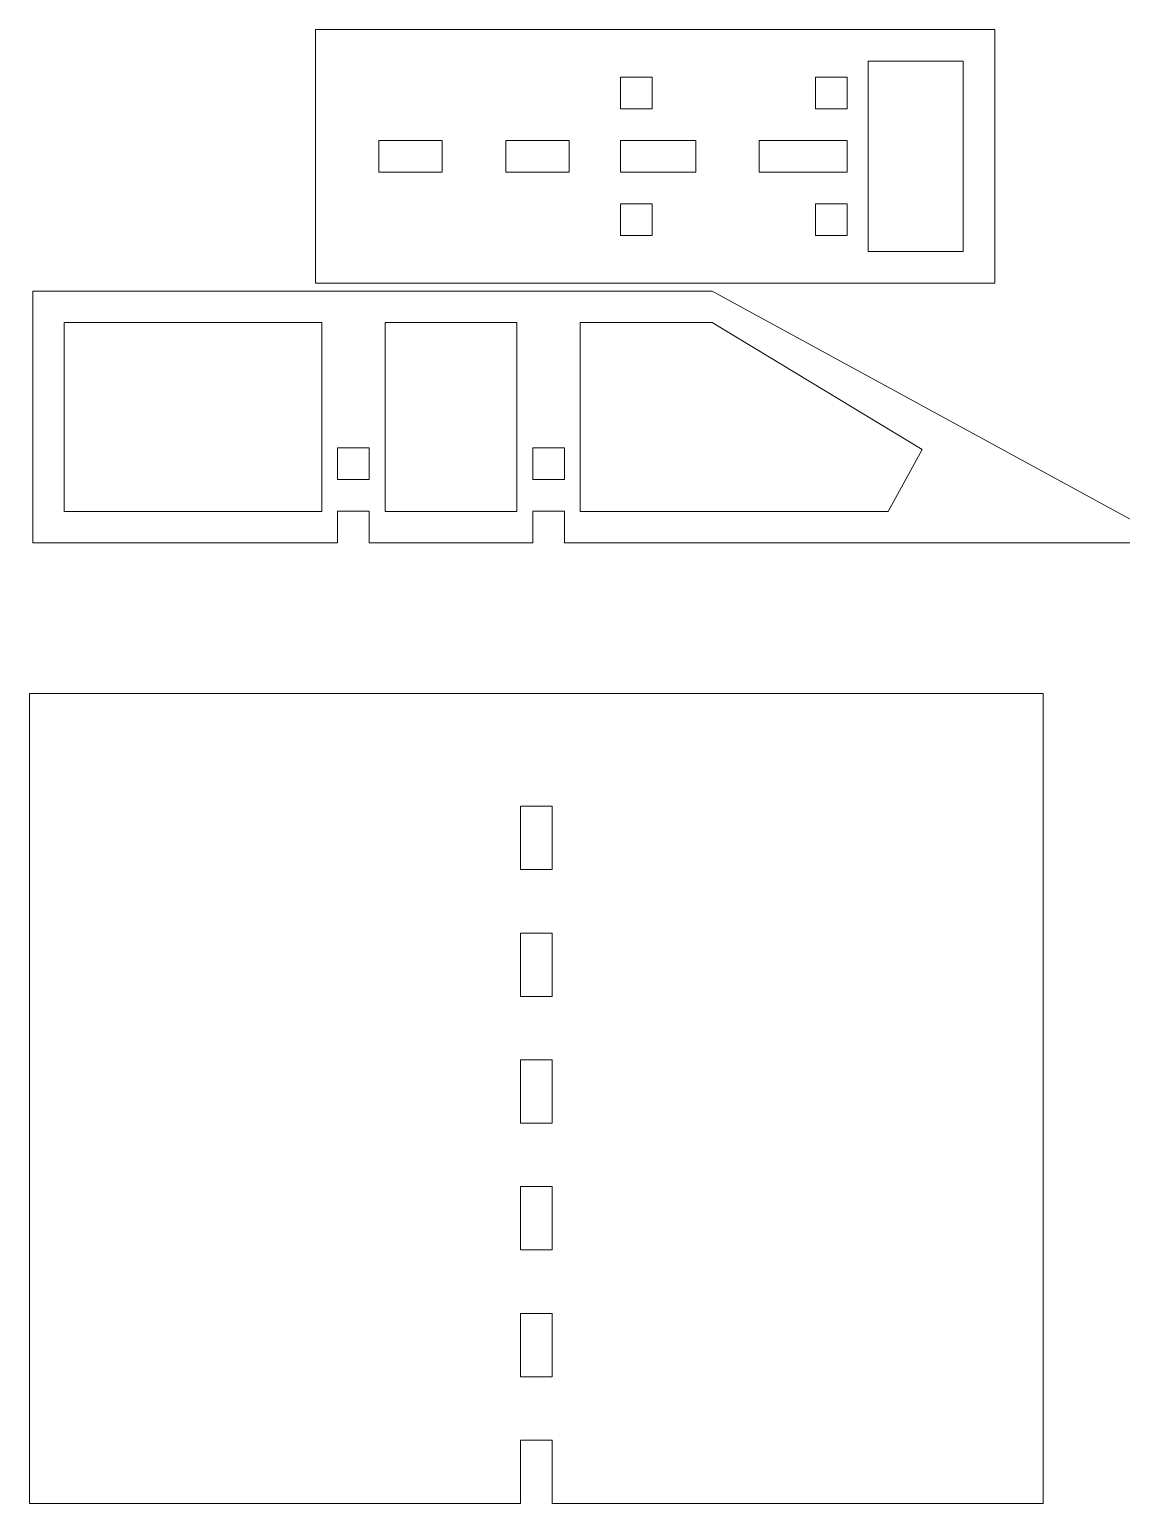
# Model space of a CAD drawing. Header units: millimetres. Extents: x -300 to 295, y -151 to 157.
# Drawn here: x -10.3 to 92.3, y 15.3 to 153.8 of the extents above; entities that cross this region are included whole.
import ezdxf

# ---------------------------------------------------------------- set-up
doc = ezdxf.new("R2010")
doc.units = ezdxf.units.MM
doc.header["$MEASUREMENT"] = 0
doc.layers.add('Capa 1', color=7, linetype='Continuous')

msp = doc.modelspace()

# ---------------------------------------------------------------- linework, layer by layer
at = {"layer": 'Capa 1', "lineweight": 18}
for points in [[(16.5738, 153.7777), (16.5738, 153.7777), (16.5738, 129.9652), (16.5738, 129.9652)], [(80.3912, 153.7777), (80.3912, 153.7777), (16.5738, 153.7777), (16.5738, 153.7777)], [(80.3912, 129.9652), (80.3912, 129.9652), (80.3912, 153.7777), (80.3912, 153.7777)], [(68.485, 150.8011), (68.485, 150.8011), (77.4147, 150.8011), (77.4147, 150.8011)], [(68.485, 132.9417), (68.485, 132.9417), (68.485, 150.8011), (68.485, 150.8011)], [(77.4147, 150.8011), (77.4147, 150.8011), (77.4147, 132.9417), (77.4147, 132.9417)], [(45.2083, 146.3363), (45.2083, 146.3363), (45.2083, 149.3128), (45.2083, 149.3128)], [(45.2083, 149.3128), (45.2083, 149.3128), (48.1848, 149.3128), (48.1848, 149.3128)], [(48.1848, 146.3363), (48.1848, 146.3363), (48.1848, 149.3128), (48.1848, 149.3128)], [(63.5439, 149.3128), (63.5439, 149.3128), (66.5205, 149.3128), (66.5205, 149.3128)], [(63.5439, 146.3363), (63.5439, 146.3363), (63.5439, 149.3128), (63.5439, 149.3128)], [(66.5205, 146.3363), (66.5205, 146.3363), (66.5205, 149.3128), (66.5205, 149.3128)], [(48.1848, 146.3363), (48.1848, 146.3363), (45.2083, 146.3363), (45.2083, 146.3363)], [(66.5205, 146.3363), (66.5205, 146.3363), (63.5439, 146.3363), (63.5439, 146.3363)], [(22.5269, 143.3597), (22.5269, 143.3597), (22.5269, 140.3832), (22.5269, 140.3832)], [(22.5269, 143.3597), (22.5269, 143.3597), (28.48, 143.3597), (28.48, 143.3597)], [(28.48, 140.3832), (28.48, 140.3832), (28.48, 143.3597), (28.48, 143.3597)], [(34.4331, 143.3597), (34.4331, 143.3597), (34.4331, 140.3832), (34.4331, 140.3832)], [(34.4331, 143.3597), (34.4331, 143.3597), (40.3863, 143.3597), (40.3863, 143.3597)], [(40.3863, 140.3832), (40.3863, 140.3832), (40.3863, 143.3597), (40.3863, 143.3597)], [(45.2083, 140.3832), (45.2083, 140.3832), (45.2083, 143.3597), (45.2083, 143.3597)], [(52.2925, 143.3597), (52.2925, 143.3597), (45.2083, 143.3597), (45.2083, 143.3597)], [(52.2925, 140.3832), (52.2925, 140.3832), (52.2925, 143.3597), (52.2925, 143.3597)], [(66.5205, 143.3597), (66.5205, 143.3597), (58.2456, 143.3597), (58.2456, 143.3597)], [(58.2456, 143.3597), (58.2456, 143.3597), (58.2456, 140.3832), (58.2456, 140.3832)], [(66.5205, 140.3832), (66.5205, 140.3832), (66.5205, 143.3597), (66.5205, 143.3597)], [(22.5269, 140.3832), (22.5269, 140.3832), (28.48, 140.3832), (28.48, 140.3832)], [(34.4331, 140.3832), (34.4331, 140.3832), (40.3863, 140.3832), (40.3863, 140.3832)], [(52.2925, 140.3832), (52.2925, 140.3832), (45.2083, 140.3832), (45.2083, 140.3832)], [(66.5205, 140.3832), (66.5205, 140.3832), (58.2456, 140.3832), (58.2456, 140.3832)], [(48.1848, 137.4066), (48.1848, 137.4066), (45.2083, 137.4066), (45.2083, 137.4066)], [(45.2083, 134.43), (45.2083, 134.43), (45.2083, 137.4066), (45.2083, 137.4066)], [(48.1848, 134.43), (48.1848, 134.43), (48.1848, 137.4066), (48.1848, 137.4066)], [(66.5205, 137.4066), (66.5205, 137.4066), (63.5439, 137.4066), (63.5439, 137.4066)], [(63.5439, 134.43), (63.5439, 134.43), (63.5439, 137.4066), (63.5439, 137.4066)], [(66.5205, 134.43), (66.5205, 134.43), (66.5205, 137.4066), (66.5205, 137.4066)], [(45.2083, 134.43), (45.2083, 134.43), (48.1848, 134.43), (48.1848, 134.43)], [(63.5439, 134.43), (63.5439, 134.43), (66.5205, 134.43), (66.5205, 134.43)], [(77.4147, 132.9417), (77.4147, 132.9417), (68.485, 132.9417), (68.485, 132.9417)], [(-9.9944, 129.1979), (-9.9944, 129.1979), (-9.9944, 105.5592), (-9.9944, 105.5592)], [(53.8231, 129.1979), (53.8231, 129.1979), (-9.9944, 129.1979), (-9.9944, 129.1979)], [(16.5738, 129.9652), (16.5738, 129.9652), (80.3912, 129.9652), (80.3912, 129.9652)], [(97.1621, 105.5592), (97.1621, 105.5592), (53.8231, 129.1979), (53.8231, 129.1979)], [(-7.0588, 108.4948), (-7.0588, 108.4948), (-7.0588, 126.2626), (-7.0588, 126.2626)], [(-7.0588, 126.2626), (-7.0588, 126.2626), (17.1519, 126.2626), (17.1519, 126.2626)], [(17.1519, 126.2626), (17.1519, 126.2626), (17.1519, 108.4948), (17.1519, 108.4948)], [(23.105, 108.4948), (23.105, 108.4948), (23.105, 126.2626), (23.105, 126.2626)], [(23.105, 126.2626), (23.105, 126.2626), (35.4878, 126.2626), (35.4878, 126.2626)], [(35.4878, 126.2626), (35.4878, 126.2626), (35.4878, 108.4948), (35.4878, 108.4948)], [(41.4409, 108.4948), (41.4409, 108.4948), (41.4409, 126.2626), (41.4409, 126.2626)], [(41.4409, 126.2626), (41.4409, 126.2626), (53.8231, 126.2626), (53.8231, 126.2626)], [(53.8231, 126.2626), (53.8231, 126.2626), (73.5499, 114.3304), (73.5499, 114.3304)], [(18.6401, 111.5123), (18.6401, 111.5123), (18.6401, 114.4889), (18.6401, 114.4889)], [(21.6167, 114.4889), (21.6167, 114.4889), (18.6401, 114.4889), (18.6401, 114.4889)], [(21.6167, 111.5123), (21.6167, 111.5123), (21.6167, 114.4889), (21.6167, 114.4889)], [(36.976, 111.5123), (36.976, 111.5123), (36.976, 114.4889), (36.976, 114.4889)], [(39.9526, 114.4889), (39.9526, 114.4889), (36.976, 114.4889), (36.976, 114.4889)], [(39.9526, 111.5123), (39.9526, 111.5123), (39.9526, 114.4889), (39.9526, 114.4889)], [(73.5499, 114.3304), (73.5499, 114.3304), (70.3667, 108.4948), (70.3667, 108.4948)], [(18.6401, 111.5123), (18.6401, 111.5123), (21.6167, 111.5123), (21.6167, 111.5123)], [(36.976, 111.5123), (36.976, 111.5123), (39.9526, 111.5123), (39.9526, 111.5123)], [(17.1519, 108.4948), (17.1519, 108.4948), (-7.0588, 108.4948), (-7.0588, 108.4948)], [(18.6401, 105.5592), (18.6401, 105.5592), (18.6401, 108.5358), (18.6401, 108.5358)], [(21.6167, 108.5358), (21.6167, 108.5358), (18.6401, 108.5358), (18.6401, 108.5358)], [(21.6167, 105.5592), (21.6167, 105.5592), (21.6167, 108.5358), (21.6167, 108.5358)], [(35.4878, 108.4948), (35.4878, 108.4948), (23.105, 108.4948), (23.105, 108.4948)], [(39.9526, 108.5358), (39.9526, 108.5358), (36.976, 108.5358), (36.976, 108.5358)], [(36.976, 105.5592), (36.976, 105.5592), (36.976, 108.5358), (36.976, 108.5358)], [(39.9526, 105.5592), (39.9526, 105.5592), (39.9526, 108.5358), (39.9526, 108.5358)], [(70.3667, 108.4948), (70.3667, 108.4948), (41.4409, 108.4948), (41.4409, 108.4948)], [(-9.9944, 105.5592), (-9.9944, 105.5592), (18.6401, 105.5592), (18.6401, 105.5592)], [(36.976, 105.5592), (36.976, 105.5592), (21.6167, 105.5592), (21.6167, 105.5592)], [(97.1621, 105.5592), (97.1621, 105.5592), (39.9526, 105.5592), (39.9526, 105.5592)], [(-10.3071, 91.4262), (-10.3071, 91.4262), (-10.3071, 15.345), (-10.3071, 15.345)], [(84.9429, 91.4262), (84.9429, 91.4262), (-10.3071, 91.4262), (-10.3071, 91.4262)], [(84.9429, 15.345), (84.9429, 15.345), (84.9429, 91.4262), (84.9429, 91.4262)], [(35.8296, 74.8763), (35.8296, 74.8763), (35.8296, 80.8294), (35.8296, 80.8294)], [(38.8062, 80.8294), (38.8062, 80.8294), (35.8296, 80.8294), (35.8296, 80.8294)], [(38.8062, 74.8763), (38.8062, 74.8763), (38.8062, 80.8294), (38.8062, 80.8294)], [(35.8296, 74.8763), (35.8296, 74.8763), (38.8062, 74.8763), (38.8062, 74.8763)], [(35.8296, 62.97), (35.8296, 62.97), (35.8296, 68.9232), (35.8296, 68.9232)], [(38.8062, 68.9232), (38.8062, 68.9232), (35.8296, 68.9232), (35.8296, 68.9232)], [(38.8062, 62.97), (38.8062, 62.97), (38.8062, 68.9232), (38.8062, 68.9232)], [(35.8296, 62.97), (35.8296, 62.97), (38.8062, 62.97), (38.8062, 62.97)], [(35.8296, 51.0638), (35.8296, 51.0638), (35.8296, 57.0169), (35.8296, 57.0169)], [(38.8062, 57.0169), (38.8062, 57.0169), (35.8296, 57.0169), (35.8296, 57.0169)], [(38.8062, 51.0638), (38.8062, 51.0638), (38.8062, 57.0169), (38.8062, 57.0169)], [(35.8296, 51.0638), (35.8296, 51.0638), (38.8062, 51.0638), (38.8062, 51.0638)], [(38.8062, 45.1107), (38.8062, 45.1107), (35.8296, 45.1107), (35.8296, 45.1107)], [(35.8296, 39.1575), (35.8296, 39.1575), (35.8296, 45.1107), (35.8296, 45.1107)], [(38.8062, 39.1575), (38.8062, 39.1575), (38.8062, 45.1107), (38.8062, 45.1107)], [(35.8296, 39.1575), (35.8296, 39.1575), (38.8062, 39.1575), (38.8062, 39.1575)], [(38.8062, 33.2044), (38.8062, 33.2044), (35.8296, 33.2044), (35.8296, 33.2044)], [(35.8296, 27.2513), (35.8296, 27.2513), (35.8296, 33.2044), (35.8296, 33.2044)], [(38.8062, 27.2513), (38.8062, 27.2513), (38.8062, 33.2044), (38.8062, 33.2044)], [(35.8296, 27.2513), (35.8296, 27.2513), (38.8062, 27.2513), (38.8062, 27.2513)], [(38.8062, 21.2982), (38.8062, 21.2982), (35.8296, 21.2982), (35.8296, 21.2982)], [(35.8296, 15.345), (35.8296, 15.345), (35.8296, 21.2982), (35.8296, 21.2982)], [(38.8062, 15.345), (38.8062, 15.345), (38.8062, 21.2982), (38.8062, 21.2982)], [(-10.3071, 15.345), (-10.3071, 15.345), (35.8296, 15.345), (35.8296, 15.345)], [(38.8062, 15.345), (38.8062, 15.345), (84.9429, 15.345), (84.9429, 15.345)]]:
    msp.add_open_spline(points, degree=3, dxfattribs=at)

doc.saveas('drawing.dxf')
